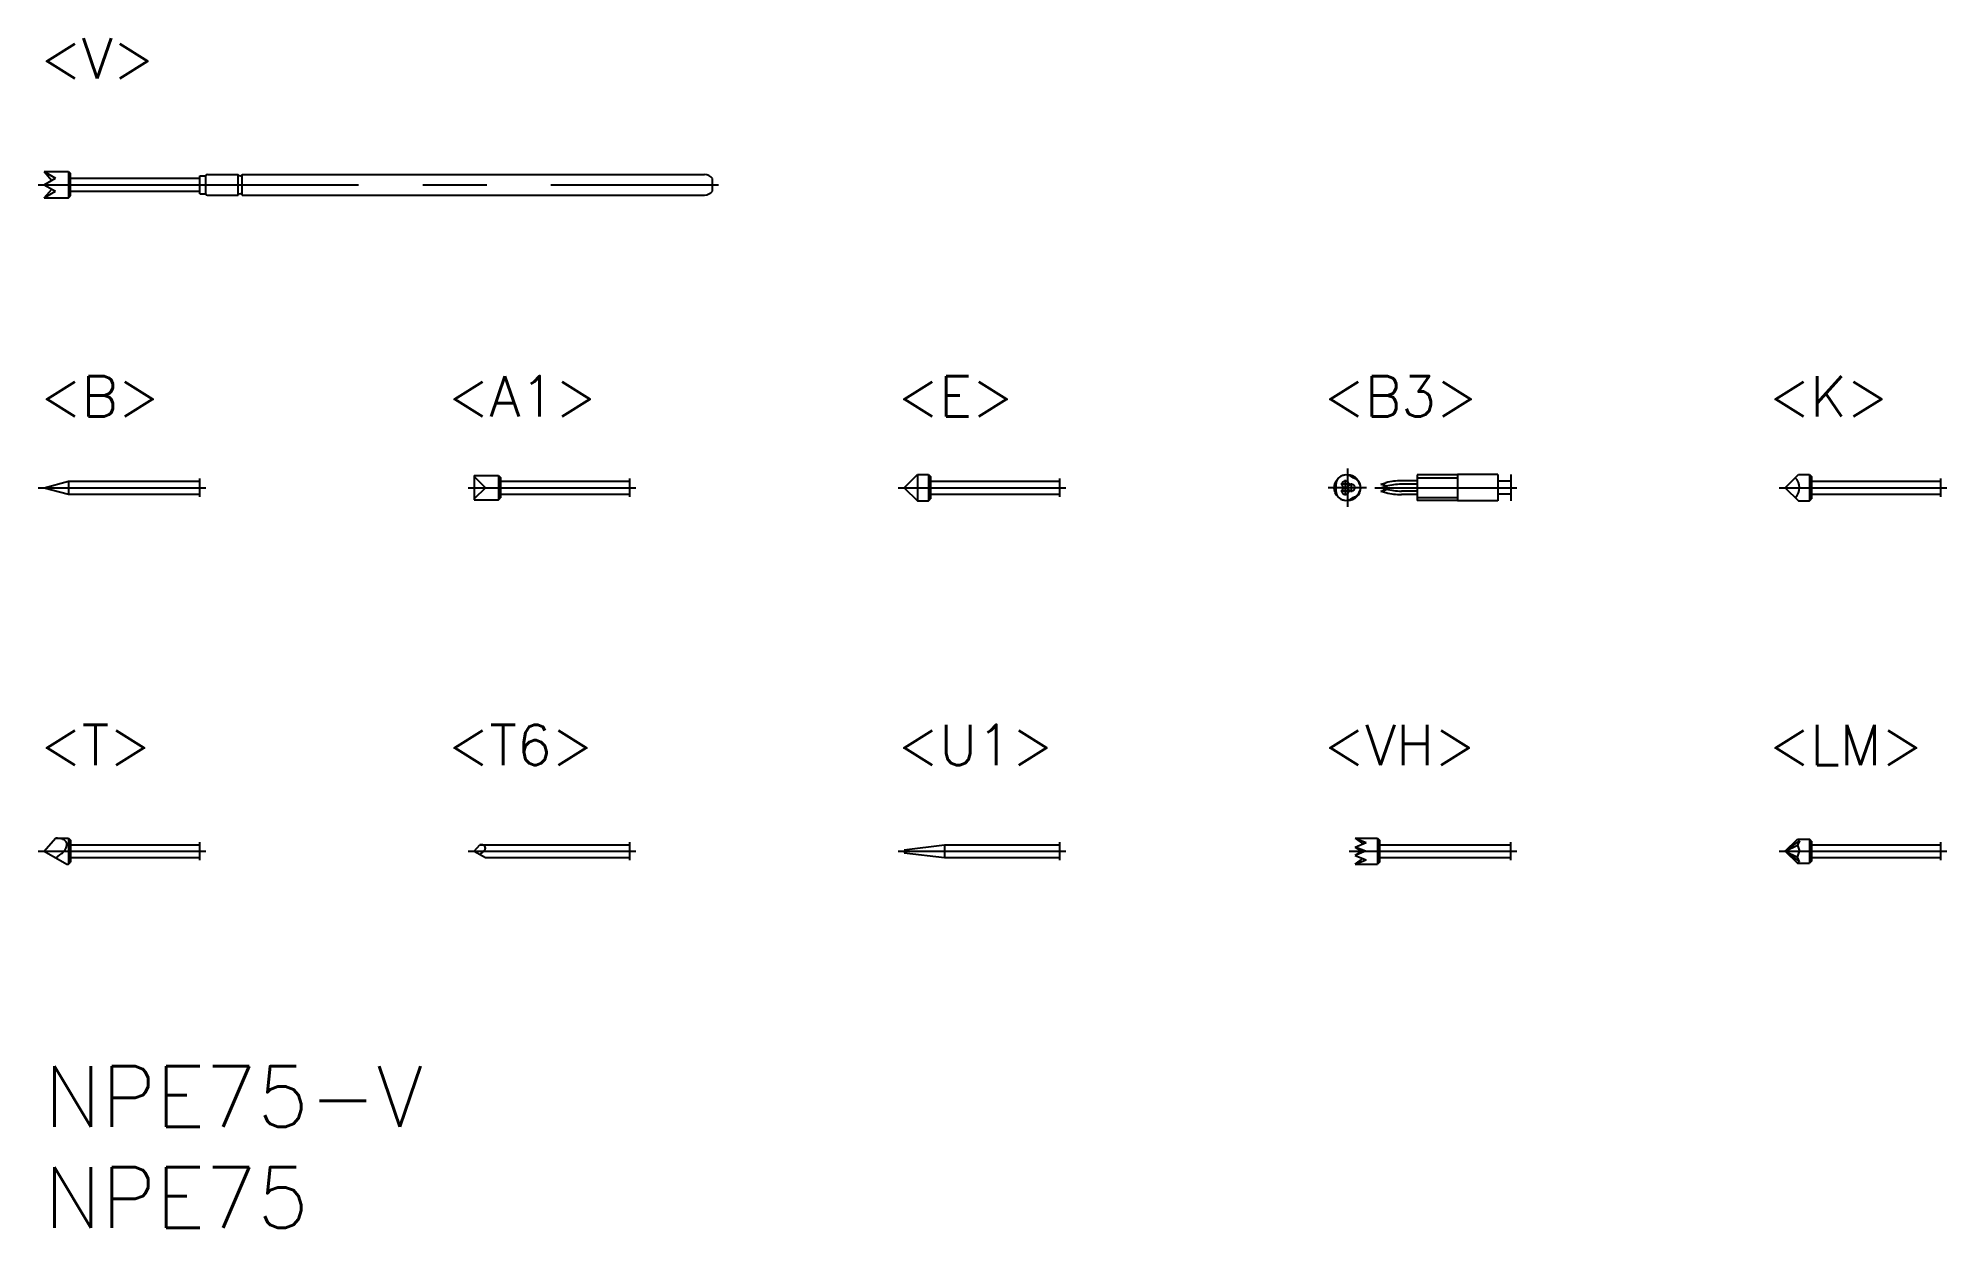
# Model space of a CAD drawing. Extents: x -0.3 to 94.2, y -8 to 50.9.
import ezdxf

# ---------------------------------------------------------------- set-up
doc = ezdxf.new("R2010")
doc.units = 0
doc.header["$LTSCALE"] = 0.5
doc.linetypes.add('CENTER', pattern=[50.8, 31.75, -6.35, 6.35, -6.35])
doc.linetypes.add('DASHED', pattern=[19.05, 12.7, -6.35])
for name, color, linetype in [('MSM_CENTER', 1, 'CENTER'), ('MSM_CONTINUOUS', 7, 'CONTINUOUS'), ('MSM_DASHED', 4, 'DASHED'), ('MSM_PART_NUMBER', 7, 'CONTINUOUS')]:
    doc.layers.add(name, color=color, linetype=linetype)
doc.styles.get("Standard").update_dxf_attribs({"font": 'txt.shx', "height": 1.5, "bigfont": 'bigfont.shx'})

# ---------------------------------------------------------------- blocks, each defined once
blk = doc.blocks.new('*U44')
at = {"layer": 'MSM_PART_NUMBER'}
blk.add_text('NPE75-V', height=3, dxfattribs=at).set_placement((0, -3))
blk = doc.blocks.new('*U45')
at = {"layer": 'MSM_PART_NUMBER'}
blk.add_text('NPE75', height=3, dxfattribs=at).set_placement((0, -8))
blk = doc.blocks.new('*U47')
at = {"layer": 'MSM_PART_NUMBER'}
blk.add_text('<V>', height=2, dxfattribs=at).set_placement((-0.205, 48.908))
blk = doc.blocks.new('*U48')
at = {"layer": 'MSM_PART_NUMBER'}
blk.add_text('<B>', height=2, dxfattribs=at).set_placement((-0.205, 32.173))
blk = doc.blocks.new('*U49')
at = {"layer": 'MSM_PART_NUMBER'}
blk.add_text('<A1>', height=2, dxfattribs=at).set_placement((19.99, 32.173))
blk = doc.blocks.new('*U50')
at = {"layer": 'MSM_PART_NUMBER'}
blk.add_text('<E>', height=2, dxfattribs=at).set_placement((42.268, 32.173))
blk = doc.blocks.new('*U51')
at = {"layer": 'MSM_PART_NUMBER'}
blk.add_text('<K>', height=2, dxfattribs=at).set_placement((85.427, 32.173))
blk = doc.blocks.new('*U52')
at = {"layer": 'MSM_PART_NUMBER'}
blk.add_text('<VH>', height=2, dxfattribs=at).set_placement((63.365, 14.91))
blk = doc.blocks.new('*U53')
at = {"layer": 'MSM_PART_NUMBER'}
blk.add_text('<T6>', height=2, dxfattribs=at).set_placement((19.99, 14.91))
blk = doc.blocks.new('*U54')
at = {"layer": 'MSM_PART_NUMBER'}
blk.add_text('<U1>', height=2, dxfattribs=at).set_placement((42.268, 14.91))
blk = doc.blocks.new('*U55')
at = {"layer": 'MSM_PART_NUMBER'}
blk.add_text('<T>', height=2, dxfattribs=at).set_placement((-0.205, 14.91))
blk = doc.blocks.new('*U56')
at = {"layer": 'MSM_PART_NUMBER'}
blk.add_text('<B3>', height=2, dxfattribs=at).set_placement((63.365, 32.173))
blk = doc.blocks.new('*U57')
at = {"layer": 'MSM_PART_NUMBER'}
blk.add_text('<LM>', height=2, dxfattribs=at).set_placement((85.427, 14.91))

msp = doc.modelspace()

# ---------------------------------------------------------------- linework, layer by layer
at = {"layer": 'MSM_CENTER'}
for p, q in [((-0.3, 43.65), (33.4, 43.65)), ((64.55, 29.6), (64.55, 27.7)), ((-0.3, 28.65), (8, 28.65)), ((21, 28.65), (29.3, 28.65)), ((42.3, 28.65), (50.6, 28.65)), ((65.5, 28.65), (63.6, 28.65)), ((64.67, 28.823), (64.23, 28.823)), ((64.67, 28.477), (64.23, 28.477)), ((64.45, 28.26), (64.45, 29.04)), ((64.75, 28.43), (64.75, 28.87)), ((65.902, 28.65), (72.942, 28.65)), ((85.942, 28.65), (94.242, 28.65)), ((-0.3, 10.65), (8, 10.65)), ((21, 10.65), (29.3, 10.65)), ((42.3, 10.65), (50.6, 10.65)), ((64.642, 10.65), (72.942, 10.65)), ((85.942, 10.65), (94.242, 10.65))]:
    msp.add_line(p, q, dxfattribs=at)
at = {"layer": 'MSM_CONTINUOUS'}
for p, q in [((0, 44.3), (1.2, 44.3)), ((0, 44.3), (0.563, 43.975)), ((0, 44.3), (0.375, 43.867)), ((0, 43.65), (0.563, 43.975)), ((0, 43.65), (0.563, 43.325)), ((1.2, 44.3), (1.3, 44.2)), ((1.2, 44.3), (1.2, 43)), ((1.3, 43.1), (1.3, 44.2)), ((1.3, 43.97), (7.7, 43.97)), ((7.7, 43.2), (7.7, 44.1)), ((7.7, 44.1), (8, 44.1)), ((8, 43.2), (8, 44.1)), ((8.092, 44.16), (9.6, 44.16)), ((9.6, 43.14), (9.6, 44.16)), ((9.8, 43.14), (9.8, 44.16)), ((9.8, 44.16), (32.7, 44.16)), ((33.1, 43.34), (33.1, 43.96)), ((0, 43), (0.375, 43.433)), ((0, 43), (0.563, 43.325)), ((0, 43), (1.2, 43)), ((1.2, 43), (1.3, 43.1)), ((1.3, 43.33), (7.7, 43.33)), ((7.7, 43.2), (8, 43.2)), ((8.092, 43.14), (9.6, 43.14)), ((9.8, 43.14), (32.7, 43.14)), ((0, 28.65), (1.194, 28.97)), ((0, 28.65), (1.194, 28.33)), ((1.194, 28.97), (7.7, 28.97)), ((1.194, 28.97), (1.194, 28.33)), ((7.7, 28.2), (7.7, 29.1)), ((21.3, 29.25), (22.5, 29.25)), ((21.3, 29.25), (21.3, 28.05)), ((22.5, 29.25), (22.6, 29.15)), ((22.5, 29.25), (22.5, 28.05)), ((22.6, 29.15), (22.6, 28.15)), ((22.6, 28.97), (29, 28.97)), ((29, 28.2), (29, 29.1)), ((42.6, 28.65), (43.25, 29.3)), ((42.6, 28.65), (43.25, 28)), ((43.25, 29.3), (43.8, 29.3)), ((43.25, 29.3), (43.25, 28)), ((43.8, 29.3), (43.9, 29.2)), ((43.8, 29.3), (43.8, 28)), ((43.9, 29.2), (43.9, 28.1)), ((43.9, 28.97), (50.3, 28.97)), ((50.3, 28.2), (50.3, 29.1)), ((66.202, 28.823), (66.455, 28.891)), ((66.202, 28.823), (66.455, 28.755)), ((66.202, 28.65), (66.455, 28.718)), ((66.202, 28.65), (66.455, 28.582)), ((66.202, 28.477), (66.455, 28.545)), ((66.202, 28.477), (66.455, 28.409)), ((68.002, 28.993), (67.232, 28.993)), ((68.002, 28.82), (67.232, 28.82)), ((68.002, 28.48), (67.232, 28.48)), ((68.002, 29.28), (68.002, 28.02)), ((70.002, 29.28), (68.002, 29.28)), ((68.002, 29.133), (70.002, 29.133)), ((70.002, 29.3), (70.002, 28)), ((72.002, 29.3), (70.002, 29.3)), ((72.002, 29.3), (72.002, 28)), ((72.642, 28.97), (72.002, 28.97)), ((72.642, 29.3), (72.642, 28)), ((86.242, 28.65), (86.892, 29.3)), ((86.242, 28.65), (86.892, 28)), ((86.892, 29.3), (87.442, 29.3)), ((87.442, 29.3), (87.442, 28)), ((87.442, 29.3), (87.542, 29.2)), ((87.542, 29.2), (87.542, 28.1)), ((87.542, 28.97), (93.942, 28.97)), ((93.942, 28.2), (93.942, 29.1)), ((1.194, 28.33), (7.7, 28.33)), ((21.3, 28.05), (22.5, 28.05)), ((22.5, 28.05), (22.6, 28.15)), ((22.6, 28.33), (29, 28.33)), ((43.25, 28), (43.8, 28)), ((43.8, 28), (43.9, 28.1)), ((43.9, 28.33), (50.3, 28.33)), ((68.002, 28.307), (67.232, 28.307)), ((68.002, 28.167), (70.002, 28.167)), ((70.002, 28.02), (68.002, 28.02)), ((72.002, 28), (70.002, 28)), ((72.642, 28.33), (72.002, 28.33)), ((86.892, 28), (87.442, 28)), ((87.442, 28), (87.542, 28.1)), ((87.542, 28.33), (93.942, 28.33)), ((0, 10.65), (0.563, 11.3)), ((0, 10.65), (1.126, 10)), ((0.563, 11.3), (1.2, 11.3)), ((1.2, 11.3), (1.3, 11.2)), ((1.2, 11.3), (1.2, 10)), ((1.3, 11.2), (1.3, 10.1)), ((1.3, 10.97), (7.7, 10.97)), ((7.7, 10.2), (7.7, 11.1)), ((21.3, 10.65), (21.577, 10.97)), ((21.3, 10.65), (21.854, 10.33)), ((21.577, 10.97), (29, 10.97)), ((29, 10.2), (29, 11.1)), ((42.6, 10.725), (44.595, 10.97)), ((42.6, 10.725), (42.73, 10.65)), ((42.6, 10.575), (42.73, 10.65)), ((42.6, 10.575), (44.595, 10.33)), ((44.595, 10.97), (50.3, 10.97)), ((44.595, 10.97), (44.595, 10.33)), ((50.3, 10.2), (50.3, 11.1)), ((64.942, 11.3), (66.042, 11.3)), ((64.942, 11.3), (65.477, 11.079)), ((64.942, 11.3), (65.315, 11.012)), ((64.942, 10.857), (65.477, 11.079)), ((65.442, 10.65), (64.942, 10.857)), ((64.942, 10.857), (65.245, 10.65)), ((65.442, 10.65), (64.942, 10.443)), ((64.942, 10.443), (65.245, 10.65)), ((64.942, 10.443), (65.477, 10.221)), ((66.042, 11.3), (66.142, 11.2)), ((66.042, 11.3), (66.042, 10)), ((66.142, 11.2), (66.142, 10.1)), ((66.142, 10.97), (72.642, 10.97)), ((72.642, 10.2), (72.642, 11.1)), ((86.242, 10.65), (86.842, 11.25)), ((86.242, 10.65), (86.95, 11.17)), ((86.242, 10.65), (86.842, 10.95)), ((86.242, 10.65), (86.842, 10.05)), ((86.242, 10.65), (86.95, 10.13)), ((86.242, 10.65), (86.842, 10.35)), ((86.242, 10.65), (86.95, 10.65)), ((86.842, 11.25), (87.442, 11.25)), ((86.842, 11.25), (86.95, 11.17)), ((86.95, 11.17), (86.842, 10.95)), ((86.842, 10.95), (86.95, 10.65)), ((86.842, 10.35), (86.95, 10.65)), ((87.542, 11.15), (87.442, 11.25)), ((87.442, 11.25), (87.442, 10.05)), ((87.542, 11.15), (87.542, 10.15)), ((87.542, 10.97), (93.942, 10.97)), ((93.942, 10.2), (93.942, 11.1)), ((1.126, 10), (1.2, 10)), ((1.2, 10), (1.3, 10.1)), ((1.3, 10.33), (7.7, 10.33)), ((21.854, 10.33), (29, 10.33)), ((44.595, 10.33), (50.3, 10.33)), ((64.942, 10), (65.315, 10.288)), ((64.942, 10), (65.477, 10.221)), ((64.942, 10), (66.042, 10)), ((66.142, 10.1), (66.042, 10)), ((66.142, 10.33), (72.642, 10.33)), ((86.95, 10.13), (86.842, 10.35)), ((86.842, 10.05), (86.95, 10.13)), ((86.842, 10.05), (87.442, 10.05)), ((87.542, 10.15), (87.442, 10.05)), ((87.542, 10.33), (93.942, 10.33))]:
    msp.add_line(p, q, dxfattribs=at)
for centre, radius in [((64.55, 28.65), 0.65), ((64.45, 28.823), 0.17), ((64.45, 28.477), 0.17), ((64.75, 28.65), 0.17)]:
    msp.add_circle(centre, radius, dxfattribs=at)
for centre, radius, start, end in [((8.092, 44.06), 0.1, 90, 156.42182), ((9.7, 44.213), 0.113, 208.07249, 331.92751), ((32.7, 43.66), 0.5, 36.8699, 90), ((8.092, 43.24), 0.1, 203.57818, 270), ((9.7, 43.087), 0.113, 28.07249, 151.92751), ((32.7, 43.64), 0.5, 270, 323.1301), ((64.475, 28.78), 0.5, 44.94135, 195.05865), ((64.475, 28.52), 0.5, 164.94135, 315.05865), ((64.7, 28.65), 0.5, 284.94135, 75.05865), ((67.232, 25.993), 3, 90, 105), ((67.232, 25.82), 3, 90, 105), ((67.232, 31.653), 3, 255, 256.45857), ((67.232, 31.48), 3, 255, 270), ((67.232, 25.647), 3, 103.54143, 105), ((67.232, 31.307), 3, 255, 270), ((86.242, 28.65), 0.7, 315, 45), ((0.548, 10.132), 1.169, 70.99193, 89.25944), ((-0.262, 11.799), 1.69, 299.24348, 316.2605), ((0.842, 10.963), 0.287, 18.32726, 72.39215), ((0.65, 10.985), 0.469, 311.08306, 8.41088), ((21.576, 10.317), 0.653, 82.61675, 89.93915), ((21.287, 11.065), 0.644, 296.77266, 325.09426), ((21.636, 10.684), 0.282, 51.64825, 85.07363), ((21.705, 10.798), 0.15, 317.02654, 45.20798)]:
    msp.add_arc(centre, radius, start, end, dxfattribs=at)
at = {"layer": 'MSM_DASHED'}
for q in [(21.3, 29.2), (21.3, 28.1)]:
    msp.add_line((21.85, 28.65), q, dxfattribs=at)

# ---------------------------------------------------------------- block references
at = {"layer": 'MSM_CONTINUOUS'}
for name in ['*U47', '*U48', '*U49', '*U50', '*U56', '*U51', '*U55', '*U53', '*U54', '*U52', '*U57', '*U44', '*U45']:
    msp.add_blockref(name, (0, 0), dxfattribs=at)

doc.saveas('drawing.dxf')
